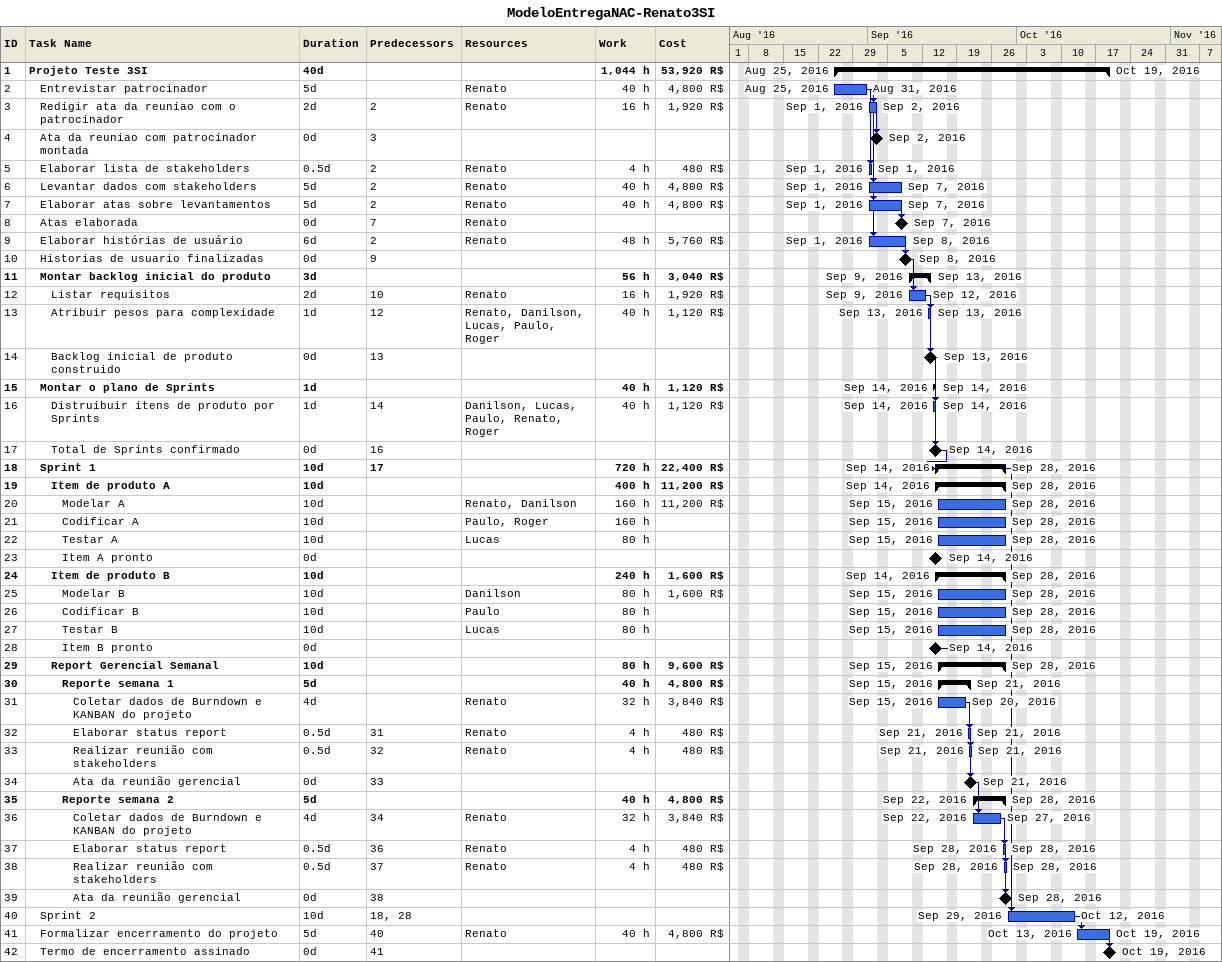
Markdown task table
ModeloEntregaNAC-Renato3SI

| ID | Level | Task | Duration | Start | Finish | Predecessors | Resources | Work (h) | Cost (R$) |
|---|---|---|---|---|---|---|---|---|---|
| 1 | 1 | **Projeto Teste 3SI** | 40d | 2016-08-25 | 2016-10-19 |  |  | 1044 | 53920 |
| 2 | 2 | Entrevistar patrocinador | 5d | 2016-08-25 | 2016-08-31 |  | Renato | 40 | 4800 |
| 3 | 2 | Redigir ata da reuniao com o patrocinador | 2d | 2016-09-01 | 2016-09-02 | 2 | Renato | 16 | 1920 |
| 4 | 2 | Ata da reuniao com patrocinador montada | 0d | 2016-09-02 | 2016-09-02 | 3 |  |  |  |
| 5 | 2 | Elaborar lista de stakeholders | 0.5d | 2016-09-01 | 2016-09-01 | 2 | Renato | 4 | 480 |
| 6 | 2 | Levantar dados com stakeholders | 5d | 2016-09-01 | 2016-09-07 | 2 | Renato | 40 | 4800 |
| 7 | 2 | Elaborar atas sobre levantamentos | 5d | 2016-09-01 | 2016-09-07 | 2 | Renato | 40 | 4800 |
| 8 | 2 | Atas elaborada | 0d | 2016-09-07 | 2016-09-07 | 7 | Renato |  |  |
| 9 | 2 | Elaborar histórias de usuário | 6d | 2016-09-01 | 2016-09-08 | 2 | Renato | 48 | 5760 |
| 10 | 2 | Historias de usuario finalizadas | 0d | 2016-09-08 | 2016-09-08 | 9 |  |  |  |
| 11 | 2 | **Montar backlog inicial do produto** | 3d | 2016-09-09 | 2016-09-13 |  |  | 56 | 3040 |
| 12 | 3 | Listar requisitos | 2d | 2016-09-09 | 2016-09-12 | 10 | Renato | 16 | 1920 |
| 13 | 3 | Atribuir pesos para complexidade | 1d | 2016-09-13 | 2016-09-13 | 12 | Renato, Danilson, Lucas, Paulo, Roger | 40 | 1120 |
| 14 | 3 | Backlog inicial de produto construido | 0d | 2016-09-13 | 2016-09-13 | 13 |  |  |  |
| 15 | 2 | **Montar o plano de Sprints** | 1d | 2016-09-14 | 2016-09-14 |  |  | 40 | 1120 |
| 16 | 3 | Distruibuir itens de produto por Sprints | 1d | 2016-09-14 | 2016-09-14 | 14 | Danilson, Lucas, Paulo, Renato, Roger | 40 | 1120 |
| 17 | 3 | Total de Sprints confirmado | 0d | 2016-09-14 | 2016-09-14 | 16 |  |  |  |
| 18 | 2 | **Sprint 1** | 10d | 2016-09-14 | 2016-09-28 | 17 |  | 720 | 22400 |
| 19 | 3 | **Item de produto A** | 10d | 2016-09-14 | 2016-09-28 |  |  | 400 | 11200 |
| 20 | 4 | Modelar A | 10d | 2016-09-15 | 2016-09-28 |  | Renato, Danilson | 160 | 11200 |
| 21 | 4 | Codificar A | 10d | 2016-09-15 | 2016-09-28 |  | Paulo, Roger | 160 |  |
| 22 | 4 | Testar A | 10d | 2016-09-15 | 2016-09-28 |  | Lucas | 80 |  |
| 23 | 4 | Item A pronto | 0d | 2016-09-14 | 2016-09-14 |  |  |  |  |
| 24 | 3 | **Item de produto B** | 10d | 2016-09-14 | 2016-09-28 |  |  | 240 | 1600 |
| 25 | 4 | Modelar B | 10d | 2016-09-15 | 2016-09-28 |  | Danilson | 80 | 1600 |
| 26 | 4 | Codificar B | 10d | 2016-09-15 | 2016-09-28 |  | Paulo | 80 |  |
| 27 | 4 | Testar B | 10d | 2016-09-15 | 2016-09-28 |  | Lucas | 80 |  |
| 28 | 4 | Item B pronto | 0d | 2016-09-14 | 2016-09-14 |  |  |  |  |
| 29 | 3 | **Report Gerencial Semanal** | 10d | 2016-09-15 | 2016-09-28 |  |  | 80 | 9600 |
| 30 | 4 | **Reporte semana 1** | 5d | 2016-09-15 | 2016-09-21 |  |  | 40 | 4800 |
| 31 | 5 | Coletar dados de Burndown e KANBAN do projeto | 4d | 2016-09-15 | 2016-09-20 |  | Renato | 32 | 3840 |
| 32 | 5 | Elaborar status report | 0.5d | 2016-09-21 | 2016-09-21 | 31 | Renato | 4 | 480 |
| 33 | 5 | Realizar reunião com stakeholders | 0.5d | 2016-09-21 | 2016-09-21 | 32 | Renato | 4 | 480 |
| 34 | 5 | Ata da reunião gerencial | 0d | 2016-09-21 | 2016-09-21 | 33 |  |  |  |
| 35 | 4 | **Reporte semana 2** | 5d | 2016-09-22 | 2016-09-28 |  |  | 40 | 4800 |
| 36 | 5 | Coletar dados de Burndown e KANBAN do projeto | 4d | 2016-09-22 | 2016-09-27 | 34 | Renato | 32 | 3840 |
| 37 | 5 | Elaborar status report | 0.5d | 2016-09-28 | 2016-09-28 | 36 | Renato | 4 | 480 |
| 38 | 5 | Realizar reunião com stakeholders | 0.5d | 2016-09-28 | 2016-09-28 | 37 | Renato | 4 | 480 |
| 39 | 5 | Ata da reunião gerencial | 0d | 2016-09-28 | 2016-09-28 | 38 |  |  |  |
| 40 | 2 | Sprint 2 | 10d | 2016-09-29 | 2016-10-12 | 18, 28 |  |  |  |
| 41 | 2 | Formalizar encerramento do projeto | 5d | 2016-10-13 | 2016-10-19 | 40 | Renato | 40 | 4800 |
| 42 | 2 | Termo de encerramento assinado | 0d | 2016-10-19 | 2016-10-19 | 41 |  |  |  |
